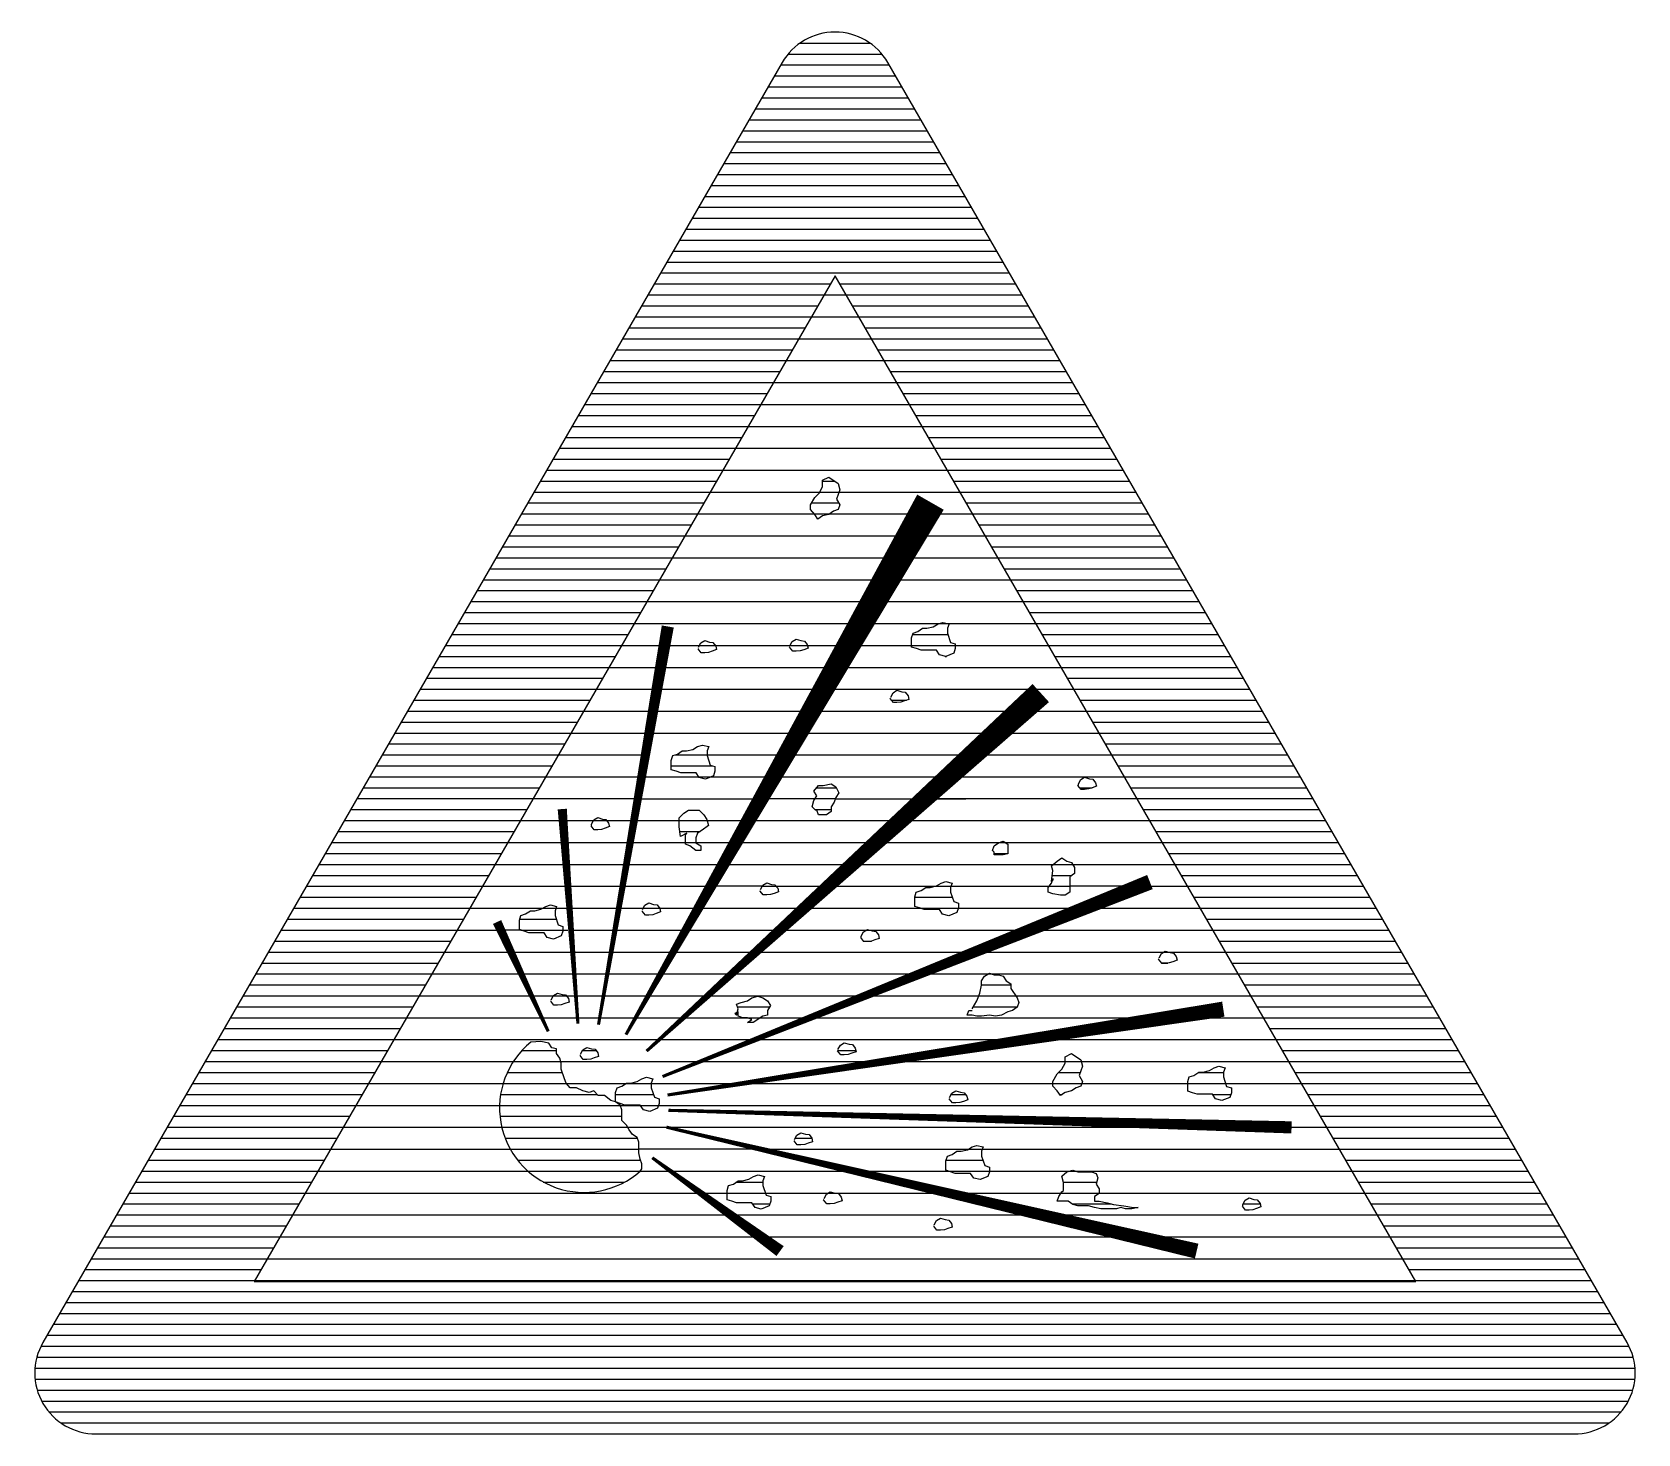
# Model space of a CAD drawing. Header units: millimetres. Extents: x -3 to 2253, y -3 to 1300.
# Drawn here: x 1198.13 to 1211.87, y 301 to 313 of the extents above; entities that cross this region are included whole.
import ezdxf

# ---------------------------------------------------------------- set-up
doc = ezdxf.new("R2010")
doc.units = ezdxf.units.MM
doc.layers.add('GEEL', color=2, linetype='Continuous')
doc.layers.add('VEILIG', color=7, linetype='Continuous')

# ---------------------------------------------------------------- blocks, each defined once
blk = doc.blocks.new('*X259')
at = {"color": 0}
for p, q in [((49.906, 15.75), (50.094, 15.75)), ((49.798, 15.562), (50.202, 15.562)), ((49.689, 15.375), (50.311, 15.375)), ((49.581, 15.188), (50.419, 15.188)), ((49.473, 15), (50.527, 15)), ((49.365, 14.812), (50.635, 14.812)), ((49.256, 14.625), (50.744, 14.625)), ((49.148, 14.438), (50.852, 14.438)), ((49.04, 14.25), (50.96, 14.25)), ((48.932, 14.062), (49.869, 14.062)), ((50.034, 14.062), (51.068, 14.062)), ((48.823, 13.875), (49.823, 13.875)), ((50.759, 13.875), (51.177, 13.875)), ((48.715, 13.688), (51.285, 13.688)), ((48.607, 13.5), (51.393, 13.5)), ((48.499, 13.312), (51.501, 13.312)), ((48.39, 13.125), (51.61, 13.125)), ((48.282, 12.938), (50.223, 12.938)), ((50.961, 12.938), (51.718, 12.938)), ((48.174, 12.75), (48.541, 12.75)), ((50.116, 12.75), (50.656, 12.75)), ((51.029, 12.75), (51.826, 12.75)), ((48.066, 12.562), (48.508, 12.562)), ((50.009, 12.562), (51.934, 12.562)), ((47.957, 12.375), (48.475, 12.375)), ((49.902, 12.375), (52.043, 12.375)), ((47.849, 12.188), (48.443, 12.188)), ((51.591, 12.188), (52.151, 12.188)), ((47.741, 12), (48.41, 12)), ((51.385, 12), (52.259, 12)), ((47.633, 11.812), (48.378, 11.812)), ((48.905, 11.812), (49.58, 11.812)), ((51.178, 11.812), (52.367, 11.812)), ((47.524, 11.625), (48.345, 11.625)), ((48.942, 11.625), (49.473, 11.625)), ((50.972, 11.625), (52.476, 11.625)), ((47.416, 11.438), (48.312, 11.438)), ((49.366, 11.438), (49.829, 11.438)), ((50.766, 11.438), (52.584, 11.438)), ((47.308, 11.25), (47.673, 11.25)), ((48.28, 11.25), (48.666, 11.25)), ((48.907, 11.25), (49.259, 11.25)), ((50.559, 11.25), (52.692, 11.25)), ((47.2, 11.062), (47.687, 11.062)), ((48.247, 11.062), (48.72, 11.062)), ((48.81, 11.062), (49.151, 11.062)), ((50.353, 11.062), (51.402, 11.062)), ((51.457, 11.062), (52.8, 11.062)), ((47.091, 10.875), (47.701, 10.875)), ((48.215, 10.875), (49.044, 10.875)), ((50.147, 10.875), (51.867, 10.875)), ((52.033, 10.875), (52.909, 10.875)), ((46.983, 10.688), (47.714, 10.688)), ((48.182, 10.688), (48.937, 10.688)), ((52.603, 10.688), (53.017, 10.688)), ((46.875, 10.5), (47.498, 10.5)), ((47.612, 10.5), (47.728, 10.5)), ((48.15, 10.5), (48.36, 10.5)), ((48.83, 10.5), (49.734, 10.5)), ((52.133, 10.5), (53.125, 10.5)), ((46.767, 10.312), (47.14, 10.312)), ((47.742, 10.312), (48.117, 10.312)), ((48.723, 10.312), (49.528, 10.312)), ((51.664, 10.312), (53.233, 10.312)), ((46.658, 10.125), (47.228, 10.125)), ((47.755, 10.125), (48.084, 10.125)), ((48.615, 10.125), (49.321, 10.125)), ((51.194, 10.125), (52.813, 10.125)), ((52.851, 10.125), (53.342, 10.125)), ((46.55, 9.938), (47.316, 9.938)), ((47.769, 9.938), (48.052, 9.938)), ((48.508, 9.938), (49.115, 9.938)), ((50.725, 9.938), (51.31, 9.938)), ((51.343, 9.938), (53.45, 9.938)), ((46.442, 9.75), (47.403, 9.75)), ((47.783, 9.75), (48.019, 9.75)), ((48.401, 9.75), (48.909, 9.75)), ((50.255, 9.75), (51.231, 9.75)), ((51.548, 9.75), (53.558, 9.75)), ((46.334, 9.562), (47.491, 9.562)), ((47.796, 9.562), (47.987, 9.562)), ((48.294, 9.562), (49.207, 9.562)), ((49.363, 9.562), (49.786, 9.562)), ((52.845, 9.562), (53.666, 9.562)), ((46.225, 9.375), (48.496, 9.375)), ((51.633, 9.375), (53.775, 9.375)), ((46.117, 9.188), (47.248, 9.188)), ((47.654, 9.188), (48.847, 9.188)), ((50.42, 9.188), (51.969, 9.188)), ((52.107, 9.188), (53.883, 9.188)), ((46.009, 9), (47.16, 9)), ((47.701, 9), (48.211, 9)), ((49.208, 9), (51.865, 9)), ((52.112, 9), (53.019, 9)), ((53.343, 9), (53.991, 9)), ((45.9, 8.812), (47.129, 8.812)), ((48.163, 8.812), (48.335, 8.812)), ((48.489, 8.812), (54.1, 8.812)), ((45.792, 8.625), (47.148, 8.625)), ((48.226, 8.625), (48.56, 8.625)), ((53.871, 8.625), (54.208, 8.625)), ((45.684, 8.438), (47.221, 8.438)), ((49.362, 8.438), (51.142, 8.438)), ((51.261, 8.438), (54.316, 8.438)), ((45.576, 8.25), (47.372, 8.25)), ((48.333, 8.25), (48.592, 8.25)), ((50.165, 8.25), (50.97, 8.25)), ((51.321, 8.25), (52.009, 8.25)), ((52.057, 8.25), (54.424, 8.25)), ((45.467, 8.062), (48.849, 8.062)), ((50.967, 8.062), (51.936, 8.062)), ((52.262, 8.062), (54.533, 8.062)), ((45.359, 7.875), (49.105, 7.875)), ((51.77, 7.875), (54.641, 7.875)), ((45.251, 7.688), (49.362, 7.688)), ((52.572, 7.688), (54.749, 7.688)), ((45.143, 7.5), (54.857, 7.5)), ((45.034, 7.312), (54.966, 7.312))]:
    blk.add_line(p, q, dxfattribs=at)
blk = doc.blocks.new('*X258')
at = {"color": 0}
for p, q in [((27.702, 83.906), (28.298, 83.906)), ((27.536, 83.719), (28.464, 83.719)), ((27.599, 83.812), (28.401, 83.812)), ((27.482, 83.625), (28.518, 83.625)), ((27.374, 83.438), (28.626, 83.438)), ((27.428, 83.531), (28.572, 83.531)), ((27.32, 83.344), (28.68, 83.344)), ((27.212, 83.156), (28.788, 83.156)), ((27.266, 83.25), (28.734, 83.25)), ((27.158, 83.062), (28.842, 83.062)), ((27.049, 82.875), (28.951, 82.875)), ((27.103, 82.969), (28.897, 82.969)), ((26.995, 82.781), (29.005, 82.781)), ((26.887, 82.594), (29.113, 82.594)), ((26.941, 82.688), (29.059, 82.688)), ((26.833, 82.5), (29.167, 82.5)), ((26.724, 82.312), (29.276, 82.312)), ((26.779, 82.406), (29.221, 82.406)), ((26.67, 82.219), (29.33, 82.219)), ((26.616, 82.125), (29.384, 82.125)), ((26.508, 81.938), (29.492, 81.938)), ((26.562, 82.031), (29.438, 82.031)), ((26.454, 81.844), (27.96, 81.844)), ((28.04, 81.844), (29.546, 81.844)), ((26.346, 81.656), (27.852, 81.656)), ((26.4, 81.75), (27.906, 81.75)), ((28.094, 81.75), (29.6, 81.75)), ((28.148, 81.656), (29.654, 81.656)), ((26.291, 81.562), (27.798, 81.562)), ((28.202, 81.562), (29.709, 81.562)), ((26.183, 81.375), (27.689, 81.375)), ((26.237, 81.469), (27.743, 81.469)), ((28.257, 81.469), (29.763, 81.469)), ((28.311, 81.375), (29.817, 81.375)), ((26.129, 81.281), (27.635, 81.281)), ((28.365, 81.281), (29.871, 81.281)), ((26.021, 81.094), (27.527, 81.094)), ((26.075, 81.188), (27.581, 81.188)), ((28.419, 81.188), (29.925, 81.188)), ((28.473, 81.094), (29.979, 81.094)), ((25.967, 81), (27.473, 81)), ((28.527, 81), (30.033, 81)), ((25.858, 80.812), (27.365, 80.812)), ((25.913, 80.906), (27.419, 80.906)), ((28.581, 80.906), (30.087, 80.906)), ((28.635, 80.812), (30.142, 80.812)), ((25.804, 80.719), (27.31, 80.719)), ((28.69, 80.719), (30.196, 80.719)), ((25.696, 80.531), (27.202, 80.531)), ((25.75, 80.625), (27.256, 80.625)), ((28.744, 80.625), (30.25, 80.625)), ((28.798, 80.531), (30.304, 80.531)), ((25.642, 80.438), (27.148, 80.438)), ((28.852, 80.438), (30.358, 80.438)), ((25.588, 80.344), (27.094, 80.344)), ((28.906, 80.344), (30.412, 80.344)), ((25.48, 80.156), (26.986, 80.156)), ((25.534, 80.25), (27.04, 80.25)), ((27.893, 80.156), (27.999, 80.156)), ((28.96, 80.25), (30.466, 80.25)), ((29.014, 80.156), (30.52, 80.156)), ((25.425, 80.062), (26.932, 80.062)), ((27.869, 80.062), (28.034, 80.062)), ((29.068, 80.062), (30.575, 80.062)), ((25.317, 79.875), (26.823, 79.875)), ((25.371, 79.969), (26.877, 79.969)), ((27.799, 79.969), (28.032, 79.969)), ((27.823, 79.875), (27.952, 79.875)), ((29.123, 79.969), (30.629, 79.969)), ((29.177, 79.875), (30.683, 79.875)), ((25.263, 79.781), (26.769, 79.781)), ((29.231, 79.781), (30.737, 79.781)), ((25.155, 79.594), (26.661, 79.594)), ((25.209, 79.688), (26.715, 79.688)), ((29.285, 79.688), (30.791, 79.688)), ((29.339, 79.594), (30.845, 79.594)), ((25.101, 79.5), (26.607, 79.5)), ((29.393, 79.5), (30.899, 79.5)), ((24.992, 79.312), (26.499, 79.312)), ((25.047, 79.406), (26.553, 79.406)), ((29.447, 79.406), (30.953, 79.406)), ((29.501, 79.312), (31.008, 79.312)), ((24.938, 79.219), (26.444, 79.219)), ((29.556, 79.219), (31.062, 79.219)), ((24.83, 79.031), (26.336, 79.031)), ((24.884, 79.125), (26.39, 79.125)), ((29.61, 79.125), (31.116, 79.125)), ((29.664, 79.031), (31.17, 79.031)), ((24.776, 78.938), (26.282, 78.938)), ((28.893, 78.938), (28.961, 78.938)), ((29.718, 78.938), (31.224, 78.938)), ((24.668, 78.75), (26.174, 78.75)), ((24.722, 78.844), (26.228, 78.844)), ((26.84, 78.75), (26.974, 78.75)), ((27.616, 78.75), (27.764, 78.75)), ((28.656, 78.75), (29.029, 78.75)), ((28.666, 78.844), (28.966, 78.844)), ((29.772, 78.844), (31.278, 78.844)), ((29.826, 78.75), (31.332, 78.75)), ((24.614, 78.656), (26.12, 78.656)), ((28.943, 78.656), (28.953, 78.656)), ((29.88, 78.656), (31.386, 78.656)), ((24.505, 78.469), (26.011, 78.469)), ((24.559, 78.562), (26.066, 78.562)), ((29.934, 78.562), (31.441, 78.562)), ((29.989, 78.469), (31.495, 78.469)), ((24.451, 78.375), (25.957, 78.375)), ((30.043, 78.375), (31.549, 78.375)), ((24.397, 78.281), (25.903, 78.281)), ((28.484, 78.281), (28.612, 78.281)), ((30.097, 78.281), (31.603, 78.281)), ((24.289, 78.094), (25.795, 78.094)), ((24.343, 78.188), (25.849, 78.188)), ((30.151, 78.188), (31.657, 78.188)), ((30.205, 78.094), (31.711, 78.094)), ((24.235, 78), (25.741, 78)), ((30.259, 78), (31.765, 78)), ((24.126, 77.812), (25.633, 77.812)), ((24.181, 77.906), (25.687, 77.906)), ((26.63, 77.812), (26.905, 77.812)), ((30.313, 77.906), (31.819, 77.906)), ((30.367, 77.812), (31.874, 77.812)), ((24.072, 77.719), (25.578, 77.719)), ((26.599, 77.719), (26.954, 77.719)), ((30.422, 77.719), (31.928, 77.719)), ((23.964, 77.531), (25.47, 77.531)), ((24.018, 77.625), (25.524, 77.625)), ((26.833, 77.625), (26.942, 77.625)), ((27.842, 77.531), (28.011, 77.531)), ((30.095, 77.531), (30.202, 77.531)), ((30.476, 77.625), (31.982, 77.625)), ((30.53, 77.531), (32.036, 77.531)), ((23.91, 77.438), (25.416, 77.438)), ((27.829, 77.438), (28.003, 77.438)), ((30.584, 77.438), (32.09, 77.438)), ((23.802, 77.25), (25.308, 77.25)), ((23.856, 77.344), (25.362, 77.344)), ((25.932, 77.25), (26.047, 77.25)), ((26.666, 77.25), (26.907, 77.25)), ((27.829, 77.344), (27.966, 77.344)), ((30.638, 77.344), (32.144, 77.344)), ((30.692, 77.25), (32.198, 77.25)), ((23.748, 77.156), (25.254, 77.156)), ((26.672, 77.156), (26.845, 77.156)), ((30.746, 77.156), (32.252, 77.156)), ((23.639, 76.969), (25.145, 76.969)), ((23.693, 77.062), (25.2, 77.062)), ((26.72, 77.062), (26.81, 77.062)), ((29.361, 76.969), (29.479, 76.969)), ((29.402, 77.062), (29.457, 77.062)), ((30.8, 77.062), (32.307, 77.062)), ((30.855, 76.969), (32.361, 76.969)), ((23.585, 76.875), (25.091, 76.875)), ((29.867, 76.875), (30.033, 76.875)), ((30.909, 76.875), (32.415, 76.875)), ((23.477, 76.688), (24.983, 76.688)), ((23.531, 76.781), (25.037, 76.781)), ((27.377, 76.688), (27.497, 76.688)), ((28.853, 76.688), (28.992, 76.688)), ((29.832, 76.688), (30.01, 76.688)), ((29.859, 76.781), (30.028, 76.781)), ((30.963, 76.781), (32.469, 76.781)), ((31.017, 76.688), (32.523, 76.688)), ((23.423, 76.594), (24.929, 76.594)), ((28.683, 76.594), (29.003, 76.594)), ((31.071, 76.594), (32.577, 76.594)), ((23.315, 76.406), (24.821, 76.406)), ((23.369, 76.5), (24.875, 76.5)), ((25.302, 76.406), (25.615, 76.406)), ((25.498, 76.5), (25.612, 76.5)), ((26.36, 76.5), (26.5, 76.5)), ((28.732, 76.5), (29.055, 76.5)), ((31.125, 76.5), (32.631, 76.5)), ((31.179, 76.406), (32.685, 76.406)), ((23.26, 76.312), (24.767, 76.312)), ((25.312, 76.312), (25.672, 76.312)), ((28.267, 76.312), (28.299, 76.312)), ((31.233, 76.312), (32.74, 76.312)), ((23.206, 76.219), (24.712, 76.219)), ((28.245, 76.219), (28.313, 76.219)), ((31.288, 76.219), (32.794, 76.219)), ((23.098, 76.031), (24.604, 76.031)), ((23.152, 76.125), (24.658, 76.125)), ((30.794, 76.031), (30.849, 76.031)), ((30.813, 76.125), (30.851, 76.125)), ((31.342, 76.125), (32.848, 76.125)), ((31.396, 76.031), (32.902, 76.031)), ((23.044, 75.938), (24.55, 75.938)), ((29.31, 75.938), (29.343, 75.938)), ((31.45, 75.938), (32.956, 75.938)), ((22.936, 75.75), (24.442, 75.75)), ((22.99, 75.844), (24.496, 75.844)), ((25.588, 75.75), (25.7, 75.75)), ((29.231, 75.75), (29.548, 75.75)), ((29.253, 75.844), (29.505, 75.844)), ((31.504, 75.844), (33.01, 75.844)), ((31.558, 75.75), (33.064, 75.75)), ((22.882, 75.656), (24.388, 75.656)), ((27.164, 75.656), (27.443, 75.656)), ((29.183, 75.656), (29.561, 75.656)), ((31.612, 75.656), (33.118, 75.656)), ((22.773, 75.469), (24.279, 75.469)), ((22.827, 75.562), (24.334, 75.562)), ((27.207, 75.562), (27.363, 75.562)), ((31.666, 75.562), (33.173, 75.562)), ((31.721, 75.469), (33.227, 75.469)), ((22.719, 75.375), (24.225, 75.375)), ((31.775, 75.375), (33.281, 75.375)), ((22.611, 75.188), (24.117, 75.188)), ((22.665, 75.281), (24.171, 75.281)), ((25.248, 75.188), (25.654, 75.188)), ((25.321, 75.281), (25.617, 75.281)), ((25.838, 75.281), (25.955, 75.281)), ((28.025, 75.281), (28.178, 75.281)), ((29.969, 75.188), (30.107, 75.188)), ((31.829, 75.281), (33.335, 75.281)), ((31.883, 75.188), (33.389, 75.188)), ((22.557, 75.094), (24.063, 75.094)), ((25.196, 75.094), (25.667, 75.094)), ((29.915, 75.094), (30.099, 75.094)), ((31.109, 75.094), (31.324, 75.094)), ((31.937, 75.094), (33.443, 75.094)), ((22.448, 74.906), (23.955, 74.906)), ((22.503, 75), (24.009, 75)), ((25.139, 74.906), (25.964, 74.906)), ((25.16, 75), (25.701, 75)), ((26.121, 74.906), (26.446, 74.906)), ((26.211, 75), (26.427, 75)), ((28.995, 74.906), (29.116, 74.906)), ((29.865, 75), (30.112, 75)), ((29.922, 74.906), (29.945, 74.906)), ((31.019, 75), (31.343, 75)), ((31.232, 74.906), (31.387, 74.906)), ((31.991, 75), (33.497, 75)), ((32.045, 74.906), (33.552, 74.906)), ((22.394, 74.812), (23.9, 74.812)), ((25.129, 74.812), (26.163, 74.812)), ((26.335, 74.812), (26.489, 74.812)), ((32.1, 74.812), (33.606, 74.812)), ((22.286, 74.625), (23.792, 74.625)), ((22.34, 74.719), (23.846, 74.719)), ((25.133, 74.719), (26.175, 74.719)), ((25.148, 74.625), (26.226, 74.625)), ((32.154, 74.719), (33.66, 74.719)), ((32.208, 74.625), (33.714, 74.625)), ((22.232, 74.531), (23.738, 74.531)), ((25.177, 74.531), (26.308, 74.531)), ((27.659, 74.531), (27.802, 74.531)), ((32.262, 74.531), (33.768, 74.531)), ((22.124, 74.344), (23.63, 74.344)), ((22.178, 74.438), (23.684, 74.438)), ((25.221, 74.438), (26.32, 74.438)), ((25.283, 74.344), (26.336, 74.344)), ((28.95, 74.344), (29.266, 74.344)), ((29.142, 74.438), (29.261, 74.438)), ((32.316, 74.438), (33.822, 74.438)), ((32.37, 74.344), (33.876, 74.344)), ((22.07, 74.25), (23.576, 74.25)), ((25.372, 74.25), (26.333, 74.25)), ((28.97, 74.25), (29.321, 74.25)), ((30.009, 74.25), (30.057, 74.25)), ((32.424, 74.25), (33.93, 74.25)), ((22.015, 74.156), (23.522, 74.156)), ((25.504, 74.156), (26.2, 74.156)), ((27.156, 74.156), (27.383, 74.156)), ((29.955, 74.156), (30.239, 74.156)), ((32.478, 74.156), (33.985, 74.156)), ((21.907, 73.969), (23.413, 73.969)), ((21.961, 74.062), (23.467, 74.062)), ((27.077, 74.062), (27.404, 74.062)), ((27.295, 73.969), (27.443, 73.969)), ((27.941, 74.062), (27.993, 74.062)), ((29.936, 74.062), (30.262, 74.062)), ((30.03, 73.969), (30.365, 73.969)), ((31.492, 73.969), (31.638, 73.969)), ((32.533, 74.062), (34.039, 74.062)), ((32.587, 73.969), (34.093, 73.969)), ((21.853, 73.875), (23.359, 73.875)), ((32.641, 73.875), (34.147, 73.875)), ((21.745, 73.688), (23.251, 73.688)), ((21.799, 73.781), (23.305, 73.781)), ((32.695, 73.781), (34.201, 73.781)), ((32.749, 73.688), (34.255, 73.688)), ((21.691, 73.594), (23.197, 73.594)), ((32.803, 73.594), (34.309, 73.594)), ((21.582, 73.406), (23.089, 73.406)), ((21.637, 73.5), (23.143, 73.5)), ((32.857, 73.5), (34.363, 73.5)), ((32.911, 73.406), (34.418, 73.406)), ((21.528, 73.312), (23.034, 73.312)), ((32.966, 73.312), (34.472, 73.312)), ((21.42, 73.125), (34.58, 73.125)), ((21.474, 73.219), (34.526, 73.219)), ((21.366, 73.031), (34.634, 73.031)), ((21.258, 72.844), (34.742, 72.844)), ((21.312, 72.938), (34.688, 72.938)), ((21.205, 72.75), (34.795, 72.75)), ((21.154, 72.562), (34.846, 72.562)), ((21.17, 72.656), (34.83, 72.656)), ((21.155, 72.469), (34.845, 72.469)), ((21.174, 72.375), (34.826, 72.375)), ((21.211, 72.281), (34.789, 72.281)), ((21.274, 72.188), (34.726, 72.188)), ((21.376, 72.094), (34.624, 72.094))]:
    blk.add_line(p, q, dxfattribs=at)
blk = doc.blocks.new('0702')
at = {"layer": 'GEEL'}
for p, q in [((-0.048, 3.875), (0.759, 3.875)), ((0.223, 2.937), (0.961, 2.937)), ((-1.459, 2.75), (-1.16, 2.75)), ((-1.026, 2.75), (-0.384, 2.75)), ((-1.459, 2.562), (0.009, 2.562)), ((-1.525, 2.375), (-0.098, 2.375)), ((-1.557, 2.188), (1.591, 2.188)), ((-1.59, 2), (1.385, 2)), ((-0.42, 1.812), (1.178, 1.812)), ((-1.655, 1.625), (-1.16, 1.625)), ((-1.058, 1.625), (0.972, 1.625)), ((-1.688, 1.437), (-0.634, 1.437)), ((0.003, 1.437), (1.12, 1.437)), ((-2.327, 1.25), (-2.068, 1.25)), ((-1.953, 1.25), (-1.72, 1.25)), ((-0.741, 1.25), (0.559, 1.25)), ((-2.327, 1.062), (-1.753, 1.062)), ((-0.849, 1.062), (0.353, 1.062)), ((-2.327, 0.875), (-1.785, 0.875)), ((-0.956, 0.875), (0.147, 0.875)), ((-2.327, 0.688), (-1.818, 0.688)), ((-0.623, 0.688), (-1.063, 0.688)), ((-0.503, 0.688), (-0.139, 0.688)), ((-0.139, 0.688), (0.853, 0.688)), ((0.992, 0.688), (1.832, 0.688)), ((2.603, 0.688), (2.01, 0.688)), ((-2.327, 0.5), (-1.85, 0.5)), ((-1.5, 0.5), (-1.17, 0.5)), ((-0.266, 0.5), (2.133, 0.5)), ((-2.688, 0.312), (-2.86, 0.312)), ((-1.883, 0.312), (-1.277, 0.312)), ((-0.472, 0.312), (1.664, 0.312)), ((-2.772, 0.125), (-2.245, 0.125)), ((-1.916, 0.125), (-1.385, 0.125)), ((-0.679, 0.125), (1.194, 0.125)), ((-2.684, -0.062), (-2.231, -0.062)), ((-1.948, -0.062), (-1.492, -0.062)), ((-0.885, -0.062), (1.31, -0.062)), ((-2.597, -0.25), (-2.412, -0.25)), ((-2.3, -0.25), (-2.217, -0.25)), ((-1.981, -0.25), (-1.599, -0.25)), ((-1.091, -0.25), (0.255, -0.25)), ((-2.509, -0.438), (-2.204, -0.438)), ((-2.013, -0.438), (-1.706, -0.438)), ((-0.214, -0.438), (2.845, -0.438)), ((-1.504, -0.625), (-0.684, -0.625)), ((-0.684, -0.625), (1.633, -0.625)), ((-1.153, -0.812), (0.42, -0.812)), ((-1.573, -1), (-0.792, -1)), ((-1.44, -1.375), (3.871, -1.375)), ((-0.638, -1.562), (-1.68, -1.562)), ((-1.408, -1.75), (0.165, -1.75)), ((-1.151, -1.938), (-0.923, -1.938)), ((-0.596, -1.938), (0.967, -1.938)), ((-0.895, -2.125), (1.77, -2.125)), ((-0.638, -2.312), (2.572, -2.312))]:
    blk.add_line(p, q, dxfattribs=at)
at = {"layer": 'VEILIG'}
for p, q in [((-1.718, 2.937), (-1.715, 2.937)), ((-0.236, 2.75), (0.116, 2.75)), ((-1.372, 1.812), (-1.37, 1.812)), ((-1.19, 1.062), (-1.175, 1.062)), ((-2.328, 0.312), (-2.287, 0.312))]:
    blk.add_line(p, q, dxfattribs=at)
for points in [[(6.778, -3.217), (0.452, 7.739, 0.57735), (-0.452, 7.739), (-6.778, -3.217, 0.57735), (-6.326, -4), (6.326, -4, 0.57735)], [(-2.602, -0.647, 1.023856), (-1.667, -1.75), (-1.653, -1.73), (-1.653, -1.689), (-1.667, -1.649), (-1.68, -1.595), (-1.68, -1.504), (-1.694, -1.464), (-1.734, -1.437), (-1.761, -1.397), (-1.784, -1.356), (-1.825, -1.316), (-1.825, -1.225), (-1.838, -1.185), (-1.879, -1.158), (-1.919, -1.145), (-1.973, -1.104), (-2.026, -1.104), (-2.063, -1.064), (-2.104, -1.077), (-2.157, -1.064), (-2.211, -1.037), (-2.265, -1.037), (-2.302, -0.997), (-2.315, -0.96), (-2.342, -0.879), (-2.342, -0.825), (-2.356, -0.785), (-2.383, -0.744), (-2.383, -0.704), (-2.423, -0.694), (-2.45, -0.654), (-2.517, -0.64)]]:
    blk.add_lwpolyline(points, format="xyb", close=True, dxfattribs=at)
for points in [[(4.97, -2.696), (0, 5.913), (-4.97, -2.696)], [(-0.211, 3.912), (-0.211, 3.952), (-0.174, 4.016), (-0.134, 4.056), (-0.107, 4.11), (-0.107, 4.164), (-0.053, 4.191), (0.027, 4.137), (0.041, 4.083), (0.014, 4.003), (0.041, 3.952), (0.027, 3.912), (-0.013, 3.898), (-0.053, 3.871), (-0.107, 3.858), (-0.147, 3.831), (-0.174, 3.871)], [(0.656, 2.735), (0.656, 2.816), (0.67, 2.856), (0.71, 2.87), (0.75, 2.897), (0.787, 2.897), (0.841, 2.91), (0.882, 2.934), (0.922, 2.947), (0.976, 2.934), (0.962, 2.897), (0.962, 2.856), (0.989, 2.776), (1.029, 2.762), (1.029, 2.722), (1.016, 2.682), (0.949, 2.655), (0.895, 2.668), (0.868, 2.709), (0.737, 2.709), (0.697, 2.722)], [(-1.401, 1.686), (-1.401, 1.766), (-1.387, 1.807), (-1.347, 1.82), (-1.307, 1.847), (-1.27, 1.847), (-1.216, 1.86), (-1.176, 1.884), (-1.135, 1.897), (-1.081, 1.884), (-1.095, 1.847), (-1.095, 1.807), (-1.068, 1.726), (-1.028, 1.713), (-1.028, 1.672), (-1.041, 1.632), (-1.108, 1.605), (-1.162, 1.618), (-1.189, 1.659), (-1.32, 1.659), (-1.36, 1.672)], [(-0.195, 1.367), (-0.181, 1.421), (-0.155, 1.461), (-0.181, 1.502), (-0.141, 1.552), (-0.101, 1.552), (-0.034, 1.566), (0.007, 1.539), (0.034, 1.488), (0.007, 1.448), (-0.007, 1.408), (-0.034, 1.367), (-0.034, 1.327), (-0.074, 1.3), (-0.141, 1.3), (-0.155, 1.34), (-0.168, 1.34)], [(2.083, 1.564), (2.103, 1.601), (2.136, 1.622), (2.177, 1.608), (2.207, 1.605), (2.23, 1.574), (2.237, 1.544), (2.2, 1.531), (2.17, 1.521), (2.136, 1.517), (2.106, 1.517), (2.079, 1.551), (2.083, 1.554)], [(-2.085, 1.219), (-2.065, 1.256), (-2.031, 1.276), (-1.991, 1.263), (-1.96, 1.259), (-1.937, 1.229), (-1.93, 1.199), (-1.967, 1.185), (-1.997, 1.175), (-2.031, 1.172), (-2.061, 1.172), (-2.088, 1.205), (-2.085, 1.209)], [(-1.321, 1.115), (-1.334, 1.196), (-1.334, 1.273), (-1.294, 1.314), (-1.253, 1.34), (-1.163, 1.34), (-1.122, 1.3), (-1.096, 1.26), (-1.082, 1.209), (-1.136, 1.169), (-1.176, 1.142), (-1.19, 1.102), (-1.19, 1.061), (-1.149, 1.034), (-1.149, 0.994), (-1.19, 0.994), (-1.243, 1.034), (-1.28, 1.048), (-1.28, 1.129), (-1.267, 1.142)], [(1.348, 0.994), (1.361, 1.034), (1.398, 1.061), (1.438, 1.075), (1.479, 1.048), (1.479, 0.967), (1.438, 0.957), (1.361, 0.957), (1.361, 0.981)], [(1.852, 0.728), (1.865, 0.823), (1.852, 0.863), (1.902, 0.903), (1.942, 0.93), (1.983, 0.903), (2.023, 0.89), (2.05, 0.849), (2.05, 0.796), (2.01, 0.769), (2.01, 0.638), (1.969, 0.611), (1.929, 0.611), (1.865, 0.624), (1.825, 0.638), (1.825, 0.678), (1.852, 0.715), (1.865, 0.755), (1.865, 0.742)], [(0.683, 0.516), (0.683, 0.597), (0.696, 0.637), (0.737, 0.651), (0.777, 0.678), (0.814, 0.678), (0.868, 0.691), (0.908, 0.715), (0.948, 0.728), (1.002, 0.715), (0.989, 0.678), (0.989, 0.637), (1.016, 0.557), (1.056, 0.543), (1.056, 0.503), (1.042, 0.462), (0.975, 0.436), (0.921, 0.449), (0.895, 0.489), (0.764, 0.489), (0.723, 0.503)], [(-2.701, 0.317), (-2.701, 0.398), (-2.688, 0.438), (-2.648, 0.451), (-2.607, 0.478), (-2.57, 0.478), (-2.517, 0.492), (-2.476, 0.515), (-2.436, 0.529), (-2.382, 0.515), (-2.396, 0.478), (-2.396, 0.438), (-2.369, 0.357), (-2.328, 0.344), (-2.328, 0.303), (-2.342, 0.263), (-2.409, 0.236), (-2.463, 0.25), (-2.49, 0.29), (-2.621, 0.29), (-2.661, 0.303)], [(0.225, 0.262), (0.245, 0.299), (0.278, 0.319), (0.319, 0.306), (0.349, 0.302), (0.372, 0.272), (0.379, 0.242), (0.342, 0.228), (0.312, 0.218), (0.278, 0.215), (0.248, 0.215), (0.221, 0.249), (0.225, 0.252)], [(-0.843, -0.415), (-0.83, -0.361), (-0.843, -0.321), (-0.803, -0.307), (-0.749, -0.294), (-0.712, -0.267), (-0.659, -0.254), (-0.618, -0.267), (-0.578, -0.294), (-0.551, -0.334), (-0.578, -0.375), (-0.578, -0.415), (-0.618, -0.425), (-0.699, -0.479), (-0.749, -0.479), (-0.712, -0.452), (-0.749, -0.438), (-0.79, -0.438), (-0.83, -0.425), (-0.83, -0.388), (-0.857, -0.401)], [(1.865, -1.024), (1.865, -0.983), (1.902, -0.919), (1.942, -0.879), (1.969, -0.825), (1.969, -0.771), (2.023, -0.744), (2.104, -0.798), (2.117, -0.852), (2.09, -0.933), (2.117, -0.983), (2.104, -1.024), (2.063, -1.037), (2.023, -1.064), (1.969, -1.077), (1.929, -1.104), (1.902, -1.064)], [(-1.879, -1.158), (-1.879, -1.077), (-1.865, -1.037), (-1.825, -1.024), (-1.784, -0.997), (-1.747, -0.997), (-1.694, -0.983), (-1.653, -0.96), (-1.613, -0.946), (-1.559, -0.96), (-1.573, -0.997), (-1.573, -1.037), (-1.546, -1.118), (-1.505, -1.131), (-1.505, -1.172), (-1.519, -1.212), (-1.586, -1.239), (-1.64, -1.225), (-1.667, -1.185), (-1.798, -1.185), (-1.838, -1.172)], [(3.019, -1.065), (3.019, -0.984), (3.032, -0.944), (3.072, -0.931), (3.113, -0.904), (3.15, -0.904), (3.204, -0.89), (3.244, -0.867), (3.284, -0.853), (3.338, -0.867), (3.324, -0.904), (3.324, -0.944), (3.351, -1.025), (3.392, -1.038), (3.392, -1.079), (3.378, -1.119), (3.311, -1.146), (3.257, -1.132), (3.23, -1.092), (3.099, -1.092), (3.059, -1.079)], [(0.948, -1.743), (0.948, -1.662), (0.962, -1.622), (1.002, -1.608), (1.042, -1.581), (1.079, -1.581), (1.133, -1.568), (1.173, -1.544), (1.214, -1.531), (1.268, -1.544), (1.254, -1.581), (1.254, -1.622), (1.281, -1.702), (1.321, -1.716), (1.321, -1.756), (1.308, -1.797), (1.241, -1.823), (1.187, -1.81), (1.16, -1.77), (1.029, -1.77), (0.989, -1.756)], [(-0.923, -1.995), (-0.923, -1.915), (-0.91, -1.874), (-0.869, -1.861), (-0.829, -1.834), (-0.792, -1.834), (-0.738, -1.82), (-0.698, -1.797), (-0.657, -1.783), (-0.604, -1.797), (-0.617, -1.834), (-0.617, -1.874), (-0.59, -1.955), (-0.55, -1.968), (-0.55, -2.009), (-0.563, -2.049), (-0.631, -2.076), (-0.684, -2.063), (-0.711, -2.022), (-0.842, -2.022), (-0.883, -2.009)], [(1.956, -1.888), (1.956, -1.847), (1.942, -1.794), (1.983, -1.757), (2.036, -1.743), (2.077, -1.757), (2.194, -1.757), (2.235, -1.77), (2.248, -1.807), (2.235, -1.861), (2.262, -1.901), (2.262, -1.942), (2.221, -1.969), (2.221, -2.009), (2.262, -2.009), (2.329, -2.022), (2.383, -2.036), (2.473, -2.049), (2.554, -2.063), (2.594, -2.063), (2.541, -2.073), (2.487, -2.073), (2.446, -2.063), (2.409, -2.073), (2.275, -2.073), (2.221, -2.063), (2.168, -2.049), (2.077, -2.049), (2.036, -2.036), (1.996, -2.009), (1.902, -2.009), (1.915, -1.969), (1.942, -1.928), (1.956, -1.915)], [(3.489, -2.037), (3.51, -2), (3.543, -1.98), (3.583, -1.993), (3.614, -1.996), (3.637, -2.027), (3.644, -2.057), (3.607, -2.07), (3.577, -2.081), (3.543, -2.084), (3.513, -2.084), (3.486, -2.05), (3.489, -2.047)]]:
    blk.add_lwpolyline(points, close=True, dxfattribs=at)
for points in [[(-1.789, -0.582, 0.0261, 0.261, 0), (0.817, 3.976, 0.0522, 0.0522, 0)], [(-2.024, -0.497, 0.0261, 0.104, 0), (-1.431, 2.912, 0.0522, 0.0522, 0)], [(-1.612, -0.723, 0.0261, 0.209, 0), (1.761, 2.342, 0.0522, 0.0522, 0)], [(-2.2, -0.488, 0.0261, 0.0783, 0), (-2.334, 1.349, 0.0261, 0.0261, 0)], [(-1.476, -0.941, 0.0261, 0.13, 0), (2.695, 0.724, 0.0783, 0.0783, 0)], [(-2.454, -0.555, 0.0261, 0.0783, 0), (-2.892, 0.382, 0.0522, 0.0522, 0)], [(-1.433, -1.099, 0.0261, 0.13, 0), (3.323, -0.364, 0.0522, 0.0522, 0)], [(-1.425, -1.23, 0.0261, 0.104, 0), (3.907, -1.376, 0.0522, 0.0522, 0)], [(-1.443, -1.374, 0.0261, 0.13, 0), (3.095, -2.435, 0.0522, 0.0522, 0)], [(-1.564, -1.636, 0.0261, 0.104, 0), (-0.47, -2.435, 0.0522, 0.0522, 0)]]:
    blk.add_lwpolyline(points, format="xyseb", dxfattribs=at)
for points in [[(-1.169, 2.734), (-1.149, 2.771), (-1.115, 2.791), (-1.075, 2.777), (-1.045, 2.774), (-1.021, 2.744), (-1.014, 2.714), (-1.051, 2.7), (-1.082, 2.69), (-1.115, 2.687), (-1.145, 2.687), (-1.172, 2.72), (-1.169, 2.724)], [(-0.386, 2.747), (-0.366, 2.784), (-0.332, 2.804), (-0.292, 2.791), (-0.262, 2.787), (-0.238, 2.757), (-0.231, 2.727), (-0.268, 2.713), (-0.299, 2.703), (-0.332, 2.7), (-0.362, 2.7), (-0.389, 2.734), (-0.386, 2.737)], [(0.477, 2.308), (0.497, 2.345), (0.53, 2.366), (0.571, 2.352), (0.601, 2.349), (0.625, 2.319), (0.631, 2.288), (0.594, 2.275), (0.564, 2.265), (0.53, 2.261), (0.5, 2.261), (0.473, 2.295), (0.477, 2.298)], [(-0.638, 0.661), (-0.618, 0.698), (-0.584, 0.718), (-0.544, 0.704), (-0.514, 0.701), (-0.49, 0.671), (-0.484, 0.641), (-0.52, 0.627), (-0.551, 0.617), (-0.584, 0.614), (-0.615, 0.614), (-0.641, 0.647), (-0.638, 0.651)], [(-1.647, 0.488), (-1.627, 0.525), (-1.593, 0.545), (-1.553, 0.532), (-1.522, 0.528), (-1.499, 0.498), (-1.492, 0.468), (-1.529, 0.454), (-1.559, 0.444), (-1.593, 0.441), (-1.623, 0.441), (-1.65, 0.475), (-1.647, 0.478)], [(2.773, 0.076), (2.793, 0.113), (2.826, 0.133), (2.867, 0.12), (2.897, 0.116), (2.921, 0.086), (2.927, 0.056), (2.89, 0.042), (2.86, 0.032), (2.826, 0.029), (2.796, 0.029), (2.769, 0.063), (2.773, 0.066)], [(1.173, -0.361), (1.213, -0.294), (1.24, -0.227), (1.253, -0.159), (1.253, -0.122), (1.28, -0.082), (1.321, -0.055), (1.361, -0.069), (1.398, -0.069), (1.438, -0.082), (1.465, -0.122), (1.505, -0.146), (1.505, -0.186), (1.559, -0.267), (1.573, -0.307), (1.559, -0.348), (1.519, -0.375), (1.479, -0.388), (1.425, -0.415), (1.374, -0.425), (1.321, -0.415), (1.253, -0.425), (1.213, -0.425), (1.173, -0.415), (1.132, -0.415), (1.146, -0.375), (1.173, -0.375)], [(-2.43, -0.283), (-2.41, -0.246), (-2.376, -0.226), (-2.336, -0.239), (-2.305, -0.242), (-2.282, -0.273), (-2.275, -0.303), (-2.312, -0.316), (-2.342, -0.326), (-2.376, -0.33), (-2.406, -0.33), (-2.433, -0.296), (-2.43, -0.293)], [(0.025, -0.708), (0.046, -0.671), (0.079, -0.651), (0.12, -0.664), (0.15, -0.668), (0.173, -0.698), (0.18, -0.728), (0.143, -0.742), (0.113, -0.752), (0.079, -0.755), (0.049, -0.755), (0.022, -0.721), (0.025, -0.718)], [(-2.178, -0.748), (-2.157, -0.711), (-2.124, -0.691), (-2.084, -0.704), (-2.053, -0.707), (-2.03, -0.738), (-2.023, -0.768), (-2.06, -0.781), (-2.09, -0.792), (-2.124, -0.795), (-2.154, -0.795), (-2.181, -0.761), (-2.178, -0.758)], [(0.981, -1.12), (1.001, -1.083), (1.035, -1.063), (1.075, -1.076), (1.105, -1.08), (1.129, -1.11), (1.136, -1.14), (1.099, -1.154), (1.068, -1.164), (1.035, -1.167), (1.005, -1.167), (0.978, -1.133), (0.981, -1.13)], [(-0.346, -1.479), (-0.326, -1.442), (-0.292, -1.422), (-0.252, -1.435), (-0.222, -1.438), (-0.198, -1.469), (-0.192, -1.499), (-0.229, -1.512), (-0.259, -1.522), (-0.292, -1.526), (-0.323, -1.526), (-0.349, -1.492), (-0.346, -1.489)], [(-0.094, -1.984), (-0.074, -1.947), (-0.04, -1.927), (0, -1.94), (0.03, -1.943), (0.054, -1.974), (0.061, -2.004), (0.024, -2.017), (-0.007, -2.027), (-0.04, -2.031), (-0.07, -2.031), (-0.097, -1.997), (-0.094, -1.994)], [(0.848, -2.21), (0.868, -2.173), (0.902, -2.152), (0.942, -2.166), (0.973, -2.169), (0.996, -2.199), (1.003, -2.23), (0.966, -2.243), (0.936, -2.253), (0.902, -2.257), (0.872, -2.257), (0.845, -2.223), (0.848, -2.22)]]:
    blk.add_lwpolyline(points, dxfattribs=at)
at = {"layer": 'GEEL'}
blk.add_blockref('*X259', (-50, -10), dxfattribs=at)
at = {"layer": 'VEILIG'}
blk.add_blockref('*X258', (-28, -76), dxfattribs=at)

msp = doc.modelspace()

# ---------------------------------------------------------------- block references
msp.add_blockref('0702', (1205, 305))

doc.saveas('drawing.dxf')
